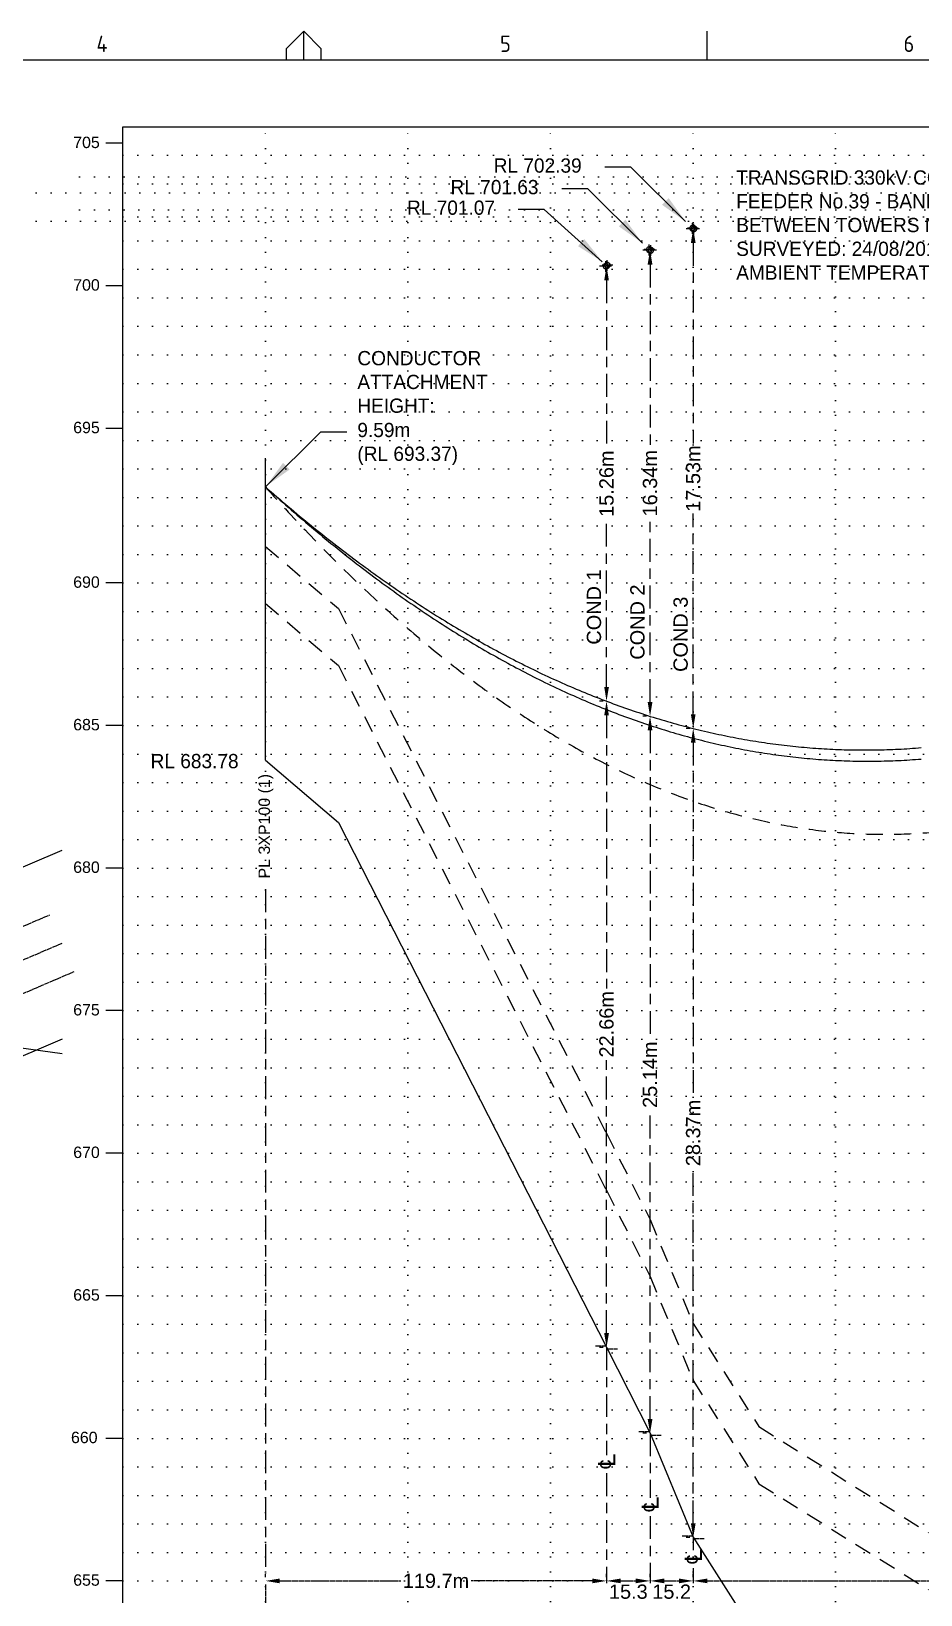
# Paper-space layout 'A2 - Transgrid UnderCrossing' of a CAD drawing. Header units: metres, sheet in millimetres. Extents: x -21 to 565, y 0 to 412.
# Drawn here: x 224.4 to 380.4, y 138.3 to 412.4 of the extents above; entities that cross this region are included whole.
import ezdxf
from ezdxf.enums import TextEntityAlignment as Align

# ---------------------------------------------------------------- set-up
doc = ezdxf.new("R2010")
doc.units = ezdxf.units.M
for name, pattern in [('ACAD_ISO08W100', [36, 24, -3, 6, -3]), ('Cable Exist OH', [1, 1, 0]), ('Cable Exist UG', [8.2, 4, -1.2, 1.8, -1.2]), ('CENTER2', [1.125, 0.75, -0.125, 0.125, -0.125]), ('Dash', [5, 3, -2]), ('DOT', [0.25, 0, -0.25])]:
    doc.linetypes.add(name, pattern=pattern)
doc.layers.get('0').update_dxf_attribs({"color": 6})
doc.layers.add('Notes', color=7, linetype='Continuous')
doc.layers.add('SupportsUG_SP_EXT', color=7, linetype='Continuous')
doc.styles.add('iecARIAL', font='arial.ttf', dxfattribs={"height": 2})
doc.styles.add('iecISOCP', font='isocp.shx')
doc.styles.add('ieISOCP', font='isocp.shx')
doc.styles.get("Standard").update_dxf_attribs({"font": 'arial.ttf'})
doc.dimstyles.new('IEC Standard', dxfattribs={"dimtxt": 2.5, "dimasz": 2.5, "dimexe": 1.25, "dimexo": 0.625, "dimtad": 1, "dimtxsty": 'ieISOCP', "dimcen": 2.5, "dimadec": 0, "dimazin": 0, "dimtfac": 1, "dimtmove": 0, "dimatfit": 3, "dimfxl": 1, "dimarcsym": 0})
doc.dimstyles.new('ISO-25', dxfattribs={"dimtxt": 2.5, "dimasz": 2.5, "dimexe": 1.25, "dimexo": 0.625, "dimtad": 1, "dimtxsty": 'Standard', "dimcen": 2.5, "dimadec": 0, "dimazin": 0, "dimtfac": 1, "dimtmove": 0, "dimatfit": 3, "dimfxl": 1, "dimarcsym": 0})

# ---------------------------------------------------------------- blocks, each defined once
blk = doc.blocks.new('A2_FRAME_TITLE')
at = {"layer": 'Notes', "color": 7}
for p, q in [((290.18, 409.42), (293.18, 412.42)), ((293.18, 412.42), (296.18, 409.42)), ((293.18, 407.42), (293.18, 412.42)), ((363.93, 407.42), (363.93, 412.42)), ((290.18, 407.42), (290.18, 409.42)), ((296.18, 409.42), (296.18, 407.42))]:
    blk.add_line(p, q, dxfattribs=at)
at = {"layer": 'Notes', "color": 3}
blk.add_line((165.29, 407.42), (581.39, 407.42), dxfattribs=at)
blk.add_attdef('DRAFT_NUM', (24.44, 23.49), '', height=2.8, rotation=90)
at = {"layer": 'Notes', "color": 7, "style": 'iecISOCP'}
for s, p in [('4', (257.81, 407.92)), ('5', (328.56, 407.92)), ('6', (399.31, 407.92))]:
    blk.add_text(s, height=2.88, dxfattribs=at).set_placement(p, align=Align.BOTTOM_CENTER)
at = {"layer": 'Notes', "color": 7, "style": 'iecISOCP', "flags": 8}
blk.add_attdef('VERSION_NO', text='', height=2.5, rotation=90, dxfattribs=at).set_placement((154.95, 42.84), align=Align.MIDDLE_CENTER)
at = {"layer": 'Notes', "color": 7, "style": 'iecISOCP'}
for tag, p in [('CAP_NO', (274.43, 43.02)), ('IE_NUM', (274.43, 37.38)), ('GEN_WO', (217.74, 31.2)), ('HV_SWITCH', (274.43, 31.2)), ('OH_WO', (217.74, 25.1)), ('UBD_REF', (274.43, 25.1)), ('UG_WO', (217.74, 19.49)), ('GIS_MAP_No', (274.43, 19.49)), ('SUB_WO', (217.74, 13.64)), ('HV_OP_DIAG', (274.43, 13.64)), ('LGA', (274.43, 7.06))]:
    blk.add_attdef(tag, p, '', height=2.5, dxfattribs=at)
at = {"layer": 'Notes', "color": 2, "style": 'iecISOCP'}
for tag, p in [('T1', (441.71, 33.55)), ('T2', (441.71, 28.43)), ('T3', (441.71, 23.01)), ('T4', (441.4, 17.78)), ('T5', (441.4, 12.35)), ('T6', (441.4, 7.09))]:
    blk.add_attdef(tag, text='', height=3.5, dxfattribs=at).set_placement(p, align=Align.CENTER)
at = {"layer": 'Notes', "color": 7, "style": 'iecISOCP'}
for tag, p in [('scale', (324.78, 31.98)), ('DRAWN', (324.78, 24.31)), ('DATE', (324.78, 16.26)), ('CHD', (324.78, 7.75)), ('DESIGN', (362.64, 8.29))]:
    blk.add_attdef(tag, text='', height=2.5, dxfattribs=at).set_placement(p, align=Align.CENTER)
at = {"layer": 'Notes', "color": 4, "style": 'iecISOCP'}
blk.add_attdef('NUM', text='', height=7, dxfattribs=at).set_placement((549.94, 16.48), align=Align.CENTER)
at = {"layer": 'Notes', "color": 1, "style": 'iecISOCP'}
blk.add_attdef('REV', text='', height=5, dxfattribs=at).set_placement((576.56, 16.48), align=Align.CENTER)
at = {"layer": 'Notes', "color": 7, "style": 'iecISOCP'}
for tag, p in [('NS', (548.07, 7.5)), ('SHTS', (562.68, 7.5))]:
    blk.add_attdef(tag, text='', height=2.5, dxfattribs=at).set_placement(p, align=Align.MIDDLE)
at = {"layer": 'Notes', "style": 'iecISOCP'}
blk.add_attdef('ExportID', (4.99, 1.62), '', height=2.5, dxfattribs=at)
at = {"layer": 'Notes', "style": 'iecISOCP', "flags": 1}
for tag, p in [('ProjectType', (6.3, -8.26)), ('ProjectNumber', (23.01, -7.98)), ('DrawingNumber', (42.02, -7.98)), ('ProjectDescription', (60.75, -8.26)), ('ExportDate', (86.99, -8.34)), ('ExportUserName', (104.82, -7.69)), ('DesignerCompanyName', (128.16, -8.26)), ('GIS_SUCCESS', (157.54, -7.98)), ('CAD_SUCCESS', (175.98, -7.98)), ('Comments', (223.32, -8.34)), ('ExportCategories', (243.1, -8.34)), ('ExportAreaOfInterest', (260.42, -7.82))]:
    blk.add_attdef(tag, p, '', height=1, dxfattribs=at)
at = {"layer": 'Notes', "color": 7, "style": 'iecISOCP', "flags": 1}
blk.add_attdef('DEPOTCODE', (200.33, -8.34), '', height=1, dxfattribs=at)
blk = doc.blocks.new('Pole New (M01)')
blk.add_lwpolyline([(-1, 0, 1), (1, 0, 1)], format="xyb", close=True)
blk = doc.blocks.new('*D45')
at = {"layer": 'Notes', "color": 0, "linetype": 'Cable Exist UG', "lineweight": -2, "transparency": 16777216}
for p, q in [((324.66, 371.23), (324.03, 371.23)), ((325.28, 368.73), (325.28, 339.24)), ((325.28, 297.45), (325.28, 326.94)), ((324.66, 294.95), (324.03, 294.95))]:
    blk.add_line(p, q, dxfattribs=at)
at = {"layer": 'Notes', "color": 0, "linetype": 'Cable Exist UG', "transparency": 16777216}
for points in [[(324.87, 368.73), (325.7, 368.73), (325.28, 371.23)], [(324.87, 297.45), (325.7, 297.45), (325.28, 294.95)]]:
    blk.add_solid(points, dxfattribs=at)
at = {"layer": 'Notes', "color": 0, "linetype": 'Cable Exist UG', "transparency": 16777216, "insert": (325.28, 333.09), "char_height": 2.5, "attachment_point": 5, "rotation": 90}
blk.add_mtext('15.26m', dxfattribs=at)
blk = doc.blocks.new('*D46')
at = {"layer": 'Notes', "color": 0, "linetype": 'Cable Exist UG', "lineweight": -2, "transparency": 16777216}
for p, q in [((324.66, 294.95), (324.03, 294.95)), ((325.28, 292.45), (325.28, 244.58)), ((325.28, 184.13), (325.28, 232)), ((324.66, 181.63), (324.03, 181.63))]:
    blk.add_line(p, q, dxfattribs=at)
at = {"layer": 'Notes', "color": 0, "linetype": 'Cable Exist UG', "transparency": 16777216}
for points in [[(324.87, 292.45), (325.7, 292.45), (325.28, 294.95)], [(324.87, 184.13), (325.7, 184.13), (325.28, 181.63)]]:
    blk.add_solid(points, dxfattribs=at)
at = {"layer": 'Notes', "color": 0, "linetype": 'Cable Exist UG', "transparency": 16777216, "insert": (325.28, 238.29), "char_height": 2.5, "attachment_point": 5, "rotation": 90}
blk.add_mtext('22.66m', dxfattribs=at)
blk = doc.blocks.new('*D47')
at = {"layer": 'Notes', "color": 0, "linetype": 'Cable Exist UG', "lineweight": -2, "transparency": 16777216}
for p, q in [((332.28, 374.02), (331.66, 374.02)), ((332.91, 371.52), (332.91, 339.31)), ((332.91, 294.81), (332.91, 327.02)), ((332.28, 292.31), (331.66, 292.31))]:
    blk.add_line(p, q, dxfattribs=at)
at = {"layer": 'Notes', "color": 0, "linetype": 'Cable Exist UG', "transparency": 16777216}
for points in [[(332.49, 371.52), (333.33, 371.52), (332.91, 374.02)], [(332.49, 294.81), (333.33, 294.81), (332.91, 292.31)]]:
    blk.add_solid(points, dxfattribs=at)
at = {"layer": 'Notes', "color": 0, "linetype": 'Cable Exist UG', "transparency": 16777216, "insert": (332.91, 333.16), "char_height": 2.5, "attachment_point": 5, "rotation": 90}
blk.add_mtext('16.34m', dxfattribs=at)
blk = doc.blocks.new('*D48')
at = {"layer": 'Notes', "color": 0, "linetype": 'Cable Exist UG', "lineweight": -2, "transparency": 16777216}
for p, q in [((339.86, 377.8), (339.23, 377.8)), ((340.48, 375.3), (340.48, 340.13)), ((340.48, 292.67), (340.48, 327.84)), ((339.86, 290.17), (339.23, 290.17))]:
    blk.add_line(p, q, dxfattribs=at)
at = {"layer": 'Notes', "color": 0, "linetype": 'Cable Exist UG', "transparency": 16777216}
for points in [[(340.07, 375.3), (340.9, 375.3), (340.48, 377.8)], [(340.07, 292.67), (340.9, 292.67), (340.48, 290.17)]]:
    blk.add_solid(points, dxfattribs=at)
at = {"layer": 'Notes', "color": 0, "linetype": 'Cable Exist UG', "transparency": 16777216, "insert": (340.48, 333.98), "char_height": 2.5, "attachment_point": 5, "rotation": 90}
blk.add_mtext('17.53m', dxfattribs=at)
blk = doc.blocks.new('*D49')
at = {"layer": 'Notes', "color": 0, "linetype": 'Cable Exist UG', "lineweight": -2, "transparency": 16777216}
for p, q in [((332.28, 292.31), (331.66, 292.31)), ((332.91, 289.81), (332.91, 235.73)), ((332.91, 169.08), (332.91, 223.16)), ((332.28, 166.58), (331.66, 166.58))]:
    blk.add_line(p, q, dxfattribs=at)
at = {"layer": 'Notes', "color": 0, "linetype": 'Cable Exist UG', "transparency": 16777216}
for points in [[(332.49, 289.81), (333.33, 289.81), (332.91, 292.31)], [(332.49, 169.08), (333.33, 169.08), (332.91, 166.58)]]:
    blk.add_solid(points, dxfattribs=at)
at = {"layer": 'Notes', "color": 0, "linetype": 'Cable Exist UG', "transparency": 16777216, "insert": (332.91, 229.45), "char_height": 2.5, "attachment_point": 5, "rotation": 90}
blk.add_mtext('25.14m', dxfattribs=at)
blk = doc.blocks.new('*D50')
at = {"layer": 'Notes', "color": 0, "linetype": 'Cable Exist UG', "lineweight": -2, "transparency": 16777216}
for p, q in [((339.86, 290.17), (339.23, 290.17)), ((340.48, 287.67), (340.48, 225.52)), ((340.48, 150.79), (340.48, 212.94)), ((339.86, 148.29), (339.23, 148.29))]:
    blk.add_line(p, q, dxfattribs=at)
at = {"layer": 'Notes', "color": 0, "linetype": 'Cable Exist UG', "transparency": 16777216}
for points in [[(340.07, 287.67), (340.9, 287.67), (340.48, 290.17)], [(340.07, 150.79), (340.9, 150.79), (340.48, 148.29)]]:
    blk.add_solid(points, dxfattribs=at)
at = {"layer": 'Notes', "color": 0, "linetype": 'Cable Exist UG', "transparency": 16777216, "insert": (340.48, 219.23), "char_height": 2.5, "attachment_point": 5, "rotation": 90}
blk.add_mtext('28.37m', dxfattribs=at)
blk = doc.blocks.new('*D51')
at = {"layer": 'Notes', "color": 0, "linetype": 'Cable Exist OH', "lineweight": -2, "transparency": 16777216}
for p, q in [((265.46, 140.06), (265.46, 134.43)), ((511.81, 140.06), (511.81, 134.43)), ((267.96, 135.68), (382.32, 135.68)), ((509.31, 135.68), (394.95, 135.68))]:
    blk.add_line(p, q, dxfattribs=at)
at = {"layer": 'Notes', "color": 0, "linetype": 'Cable Exist OH', "transparency": 16777216}
for points in [[(267.96, 136.1), (267.96, 135.27), (265.46, 135.68)], [(509.31, 136.1), (509.31, 135.27), (511.81, 135.68)]]:
    blk.add_solid(points, dxfattribs=at)
at = {"layer": 'Notes', "color": 0, "linetype": 'Cable Exist OH', "transparency": 16777216, "insert": (388.63, 135.68), "char_height": 2.5, "attachment_point": 5}
blk.add_mtext('492.7m', dxfattribs=at)
blk = doc.blocks.new('*D52')
at = {"layer": 'Notes', "color": 0, "linetype": 'Cable Exist OH', "lineweight": -2, "transparency": 16777216}
for p, q in [((265.46, 141.31), (265.46, 141.93)), ((267.96, 140.68), (289.22, 140.68)), ((322.78, 140.68), (301.52, 140.68)), ((325.28, 141.31), (325.28, 141.93))]:
    blk.add_line(p, q, dxfattribs=at)
at = {"layer": 'Notes', "color": 0, "linetype": 'Cable Exist OH', "transparency": 16777216}
for points in [[(267.96, 141.1), (267.96, 140.27), (265.46, 140.68)], [(322.78, 141.1), (322.78, 140.27), (325.28, 140.68)]]:
    blk.add_solid(points, dxfattribs=at)
at = {"layer": 'Notes', "color": 0, "linetype": 'Cable Exist OH', "transparency": 16777216, "insert": (295.37, 140.68), "char_height": 2.5, "attachment_point": 5}
blk.add_mtext('119.7m', dxfattribs=at)
blk = doc.blocks.new('*D53')
at = {"layer": 'Notes', "color": 0, "linetype": 'Cable Exist OH', "lineweight": -2, "transparency": 16777216}
for p, q in [((325.28, 141.31), (325.28, 141.93)), ((327.78, 140.68), (330.41, 140.68)), ((332.91, 141.31), (332.91, 141.93))]:
    blk.add_line(p, q, dxfattribs=at)
at = {"layer": 'Notes', "color": 0, "linetype": 'Cable Exist OH', "transparency": 16777216}
for points in [[(327.78, 141.1), (327.78, 140.27), (325.28, 140.68)], [(330.41, 141.1), (330.41, 140.27), (332.91, 140.68)]]:
    blk.add_solid(points, dxfattribs=at)
at = {"layer": 'Notes', "color": 0, "linetype": 'Cable Exist OH', "transparency": 16777216, "insert": (329.1, 138.78), "char_height": 2.5, "attachment_point": 5}
blk.add_mtext('15.3', dxfattribs=at)
blk = doc.blocks.new('*D54')
at = {"layer": 'Notes', "color": 0, "linetype": 'Cable Exist OH', "lineweight": -2, "transparency": 16777216}
for p, q in [((332.91, 141.31), (332.91, 141.93)), ((335.41, 140.68), (337.98, 140.68)), ((340.48, 141.31), (340.48, 141.93))]:
    blk.add_line(p, q, dxfattribs=at)
at = {"layer": 'Notes', "color": 0, "linetype": 'Cable Exist OH', "transparency": 16777216}
for points in [[(335.41, 141.1), (335.41, 140.27), (332.91, 140.68)], [(337.98, 141.1), (337.98, 140.27), (340.48, 140.68)]]:
    blk.add_solid(points, dxfattribs=at)
at = {"layer": 'Notes', "color": 0, "linetype": 'Cable Exist OH', "transparency": 16777216, "insert": (336.7, 138.78), "char_height": 2.5, "attachment_point": 5}
blk.add_mtext('15.2', dxfattribs=at)
blk = doc.blocks.new('*D55')
at = {"layer": 'Notes', "color": 0, "linetype": 'Cable Exist OH', "lineweight": -2, "transparency": 16777216}
for p, q in [((340.48, 141.31), (340.48, 141.93)), ((342.98, 140.68), (419.88, 140.68)), ((509.31, 140.68), (432.41, 140.68)), ((511.81, 141.31), (511.81, 141.93))]:
    blk.add_line(p, q, dxfattribs=at)
at = {"layer": 'Notes', "color": 0, "linetype": 'Cable Exist OH', "transparency": 16777216}
for points in [[(342.98, 141.1), (342.98, 140.27), (340.48, 140.68)], [(509.31, 141.1), (509.31, 140.27), (511.81, 140.68)]]:
    blk.add_solid(points, dxfattribs=at)
at = {"layer": 'Notes', "color": 0, "linetype": 'Cable Exist OH', "transparency": 16777216, "insert": (426.15, 140.68), "char_height": 2.5, "attachment_point": 5}
blk.add_mtext('342.7m', dxfattribs=at)

psp = doc.layouts.new('A2 - Transgrid UnderCrossing')

# ---------------------------------------------------------------- linework, layer by layer
at = {"layer": 'Notes', "color": 8, "ltscale": 10}
for p, q in [((240.459, 395.683), (549.959, 395.683)), ((240.459, 100.683), (240.459, 395.683))]:
    psp.add_line(p, q, dxfattribs=at)
at = {"layer": 'Notes', "color": 8, "linetype": 'DOT', "ltscale": 10}
for p, q in [((265.459, 100.683), (265.459, 395.683)), ((290.459, 100.683), (290.459, 395.683)), ((315.459, 100.683), (315.459, 395.683)), ((340.459, 100.683), (340.459, 395.683)), ((365.459, 100.683), (365.459, 395.683)), ((240.459, 390.683), (549.959, 390.683)), ((232.884, 386.905), (542.384, 386.905)), ((225.259, 384.114), (534.759, 384.114)), ((240.459, 385.683), (549.959, 385.683)), ((225.259, 379.114), (534.759, 379.114)), ((232.884, 381.087), (542.384, 381.087)), ((240.459, 379.865), (549.959, 379.865)), ((240.459, 375.683), (549.959, 375.683)), ((240.459, 370.683), (549.959, 370.683)), ((240.459, 365.683), (549.959, 365.683)), ((240.459, 360.683), (549.959, 360.683)), ((240.459, 355.683), (549.959, 355.683)), ((240.459, 350.683), (549.959, 350.683)), ((240.459, 345.683), (549.959, 345.683)), ((240.459, 340.683), (549.959, 340.683)), ((240.459, 335.683), (549.959, 335.683)), ((240.459, 330.683), (549.959, 330.683)), ((240.459, 325.683), (549.959, 325.683)), ((240.459, 320.683), (549.959, 320.683)), ((240.459, 315.683), (549.959, 315.683)), ((240.459, 310.683), (549.959, 310.683)), ((240.459, 305.683), (549.959, 305.683)), ((240.459, 300.683), (549.959, 300.683)), ((240.459, 295.683), (549.959, 295.683)), ((240.459, 290.683), (549.959, 290.683)), ((240.459, 285.683), (549.959, 285.683)), ((240.459, 280.683), (549.959, 280.683)), ((240.459, 275.683), (549.959, 275.683)), ((240.459, 270.683), (549.959, 270.683)), ((240.459, 265.683), (549.959, 265.683)), ((240.459, 260.683), (549.959, 260.683)), ((240.459, 255.683), (549.959, 255.683)), ((240.459, 250.683), (549.959, 250.683)), ((240.459, 245.683), (549.959, 245.683)), ((240.459, 240.683), (549.959, 240.683)), ((240.459, 235.683), (549.959, 235.683)), ((240.459, 230.683), (549.959, 230.683)), ((240.459, 225.683), (549.959, 225.683)), ((240.459, 220.683), (549.959, 220.683)), ((240.459, 215.683), (549.959, 215.683)), ((240.459, 210.683), (549.959, 210.683)), ((240.459, 205.683), (549.959, 205.683)), ((240.459, 200.683), (549.959, 200.683)), ((240.459, 195.683), (549.959, 195.683)), ((240.459, 190.683), (549.959, 190.683)), ((240.459, 185.683), (549.959, 185.683)), ((240.459, 180.683), (549.959, 180.683)), ((240.459, 175.683), (549.959, 175.683)), ((240.459, 170.683), (549.959, 170.683)), ((240.459, 165.683), (549.959, 165.683)), ((240.459, 160.683), (549.959, 160.683)), ((240.459, 155.683), (549.959, 155.683)), ((240.459, 150.683), (549.959, 150.683)), ((240.459, 145.683), (549.959, 145.683)), ((240.459, 140.683), (549.959, 140.683))]:
    psp.add_line(p, q, dxfattribs=at)
at = {"layer": 'Notes', "color": 3}
for p, q in [((240.459, 392.785), (237.459, 392.785)), ((240.459, 367.785), (237.459, 367.785)), ((240.459, 342.785), (237.459, 342.785)), ((240.459, 315.683), (237.459, 315.683)), ((240.459, 290.683), (237.459, 290.683)), ((240.459, 265.683), (237.459, 265.683)), ((240.459, 240.683), (237.459, 240.683)), ((240.459, 215.683), (237.459, 215.683)), ((240.459, 190.683), (237.459, 190.683)), ((240.459, 165.683), (237.459, 165.683)), ((240.459, 140.683), (237.459, 140.683))]:
    psp.add_line(p, q, dxfattribs=at)
at = {"layer": 'Notes', "color": 2}
for p, q in [((265.459, 284.583), (265.459, 337.583)), ((265.459, 284.583), (278.259, 273.683)), ((278.259, 273.683), (325.259, 181.683)), ((325.259, 181.683), (332.909, 166.583)), ((332.909, 166.583), (340.459, 148.333)), ((340.459, 148.333), (352.009, 130.233))]:
    psp.add_line(p, q, dxfattribs=at)
at = {"layer": 'Notes', "color": 7, "linetype": 'Dash'}
for p, q in [((265.459, 322.083), (278.259, 311.183)), ((265.459, 312.083), (278.259, 301.183)), ((278.259, 311.183), (325.259, 219.183)), ((278.259, 301.183), (325.259, 209.183)), ((325.259, 219.183), (332.909, 204.083)), ((325.259, 209.183), (332.909, 194.083)), ((332.909, 204.083), (340.459, 185.833)), ((332.909, 194.083), (340.459, 175.833)), ((340.459, 185.833), (352.009, 167.733)), ((340.459, 175.833), (352.009, 157.733)), ((352.009, 167.733), (381.759, 149.133)), ((352.009, 157.733), (381.759, 139.133))]:
    psp.add_line(p, q, dxfattribs=at)
at = {"layer": 'Notes', "linetype": 'Cable Exist UG'}
for p, q in [((265.459, 261.973), (265.459, 141.933)), ((325.284, 181.634), (325.284, 162.756)), ((332.909, 166.583), (332.909, 155.23)), ((325.284, 159.561), (325.284, 140.266)), ((332.909, 152.036), (332.909, 140.266)), ((340.484, 148.294), (340.484, 146.086)), ((340.484, 142.891), (340.484, 140.266))]:
    psp.add_line(p, q, dxfattribs=at)
at = {"layer": 'Notes', "color": 7, "linetype": 'CENTER2', "flags": 128}
for points in [[(340.359, 376.875), (340.359, 378.875)], [(340.609, 376.798), (340.609, 378.798)], [(341.359, 377.875), (339.359, 377.875)], [(341.609, 377.798), (339.609, 377.798)], [(333.759, 374.129), (331.759, 374.129)], [(334.059, 374.02), (332.059, 374.02)], [(332.759, 373.129), (332.759, 375.129)], [(333.059, 373.02), (333.059, 375.02)], [(326.159, 371.229), (324.159, 371.229)], [(326.409, 371.387), (324.409, 371.387)], [(325.159, 370.229), (325.159, 372.229)], [(325.409, 370.387), (325.409, 372.387)]]:
    psp.add_lwpolyline(points, dxfattribs=at)
at = {"layer": 'Notes', "color": 2, "linetype": 'Dash', "flags": 128}
psp.add_lwpolyline([(265.459, 332.533), (265.959, 331.973), (266.459, 331.415), (266.959, 330.859), (267.459, 330.307), (267.959, 329.757), (268.459, 329.209), (268.959, 328.664), (269.459, 328.122), (269.959, 327.582), (270.459, 327.045), (270.959, 326.51), (271.459, 325.978), (271.959, 325.449), (272.459, 324.922), (272.959, 324.398), (273.459, 323.877), (273.959, 323.358), (274.459, 322.841), (274.959, 322.328), (275.459, 321.816), (275.959, 321.308), (276.459, 320.802), (276.959, 320.298), (277.459, 319.798), (277.959, 319.299), (278.459, 318.804), (278.959, 318.311), (279.459, 317.82), (279.959, 317.333), (280.459, 316.847), (280.959, 316.365), (281.459, 315.885), (281.959, 315.407), (282.459, 314.932), (282.959, 314.46), (283.459, 313.99), (283.959, 313.523), (284.459, 313.059), (284.959, 312.597), (285.459, 312.138), (285.959, 311.681), (286.459, 311.227), (286.959, 310.775), (287.459, 310.326), (287.959, 309.88), (288.459, 309.436), (288.959, 308.995), (289.459, 308.557), (289.959, 308.121), (290.459, 307.687), (290.959, 307.257), (291.459, 306.828), (291.959, 306.403), (292.459, 305.98), (292.959, 305.559), (293.459, 305.142), (293.959, 304.726), (294.459, 304.314), (294.959, 303.904), (295.459, 303.496), (295.959, 303.091), (296.459, 302.689), (296.959, 302.289), (297.459, 301.892), (297.959, 301.498), (298.459, 301.106), (298.959, 300.717), (299.459, 300.33), (299.959, 299.946), (300.459, 299.564), (300.959, 299.185), (301.459, 298.809), (301.959, 298.435), (302.459, 298.064), (302.959, 297.695), (303.459, 297.329), (303.959, 296.966), (304.459, 296.605), (304.959, 296.247), (305.459, 295.891), (305.959, 295.538), (306.459, 295.187), (306.959, 294.84), (307.459, 294.494), (307.959, 294.151), (308.459, 293.811), (308.959, 293.474), (309.459, 293.139), (309.959, 292.806), (310.459, 292.477), (310.959, 292.149), (311.459, 291.825), (311.959, 291.503), (312.459, 291.183), (312.959, 290.867), (313.459, 290.552), (313.959, 290.241), (314.459, 289.932), (314.959, 289.625), (315.459, 289.321), (315.959, 289.02), (316.459, 288.721), (316.959, 288.425), (317.459, 288.131), (317.959, 287.84), (318.459, 287.552), (318.959, 287.266), (319.459, 286.983), (319.959, 286.702), (320.459, 286.424), (320.959, 286.149), (321.459, 285.876), (321.959, 285.606), (322.459, 285.338), (322.959, 285.073), (323.459, 284.81), (323.959, 284.55), (324.459, 284.293), (324.959, 284.038), (325.459, 283.786), (325.959, 283.536), (326.459, 283.289), (326.959, 283.045), (327.459, 282.803), (327.959, 282.564), (328.459, 282.327), (328.959, 282.093), (329.459, 281.862), (329.959, 281.633), (330.459, 281.406), (330.959, 281.183), (331.459, 280.961), (331.959, 280.743), (332.459, 280.527), (332.959, 280.313), (333.459, 280.103), (333.959, 279.894), (334.459, 279.689), (334.959, 279.486), (335.459, 279.285), (335.959, 279.087), (336.459, 278.892), (336.959, 278.699), (337.459, 278.509), (337.959, 278.321), (338.459, 278.136), (338.959, 277.954), (339.459, 277.774), (339.959, 277.597), (340.459, 277.422), (340.959, 277.25), (341.459, 277.081), (341.959, 276.914), (342.459, 276.749), (342.959, 276.588), (343.459, 276.428), (343.959, 276.272), (344.459, 276.118), (344.959, 275.966), (345.459, 275.818), (345.959, 275.671), (346.459, 275.528), (346.959, 275.387), (347.459, 275.248), (347.959, 275.112), (348.459, 274.979), (348.959, 274.848), (349.459, 274.72), (349.959, 274.594), (350.459, 274.471), (350.959, 274.351), (351.459, 274.233), (351.959, 274.118), (352.459, 274.005), (352.959, 273.895), (353.459, 273.788), (353.959, 273.683), (354.459, 273.581), (354.959, 273.481), (355.459, 273.384), (355.959, 273.289), (356.459, 273.197), (356.959, 273.108), (357.459, 273.021), (357.959, 272.936), (358.459, 272.855), (358.959, 272.776), (359.459, 272.699), (359.959, 272.625), (360.459, 272.554), (360.959, 272.485), (361.459, 272.419), (361.959, 272.355), (362.459, 272.294), (362.959, 272.236), (363.459, 272.18), (363.959, 272.127), (364.459, 272.076), (364.959, 272.028), (365.459, 271.983), (365.959, 271.94), (366.459, 271.899), (366.959, 271.861), (367.459, 271.826), (367.959, 271.794), (368.459, 271.764), (368.959, 271.736), (369.459, 271.711), (369.959, 271.689), (370.459, 271.669), (370.959, 271.652), (371.459, 271.638), (371.959, 271.626), (372.459, 271.616), (372.959, 271.61), (373.459, 271.605), (373.959, 271.604), (374.459, 271.605), (374.959, 271.608), (375.459, 271.614), (375.959, 271.623), (376.459, 271.634), (376.959, 271.648), (377.459, 271.665), (377.959, 271.684), (378.459, 271.705), (378.959, 271.729), (379.459, 271.756), (379.959, 271.786), (380.459, 271.818), (380.959, 271.852), (381.459, 271.889), (381.959, 271.929), (382.459, 271.971), (382.959, 272.016), (383.459, 272.063), (383.959, 272.113), (384.459, 272.166), (384.959, 272.221), (385.459, 272.279), (385.959, 272.339), (386.459, 272.402), (386.959, 272.468), (387.459, 272.536), (387.959, 272.607), (388.459, 272.68), (388.959, 272.756), (389.459, 272.834), (389.959, 272.915), (390.459, 272.999), (390.959, 273.085), (391.459, 273.174), (391.959, 273.265), (392.459, 273.359), (392.959, 273.455), (393.459, 273.554), (393.959, 273.656), (394.459, 273.76), (394.959, 273.867), (395.459, 273.977), (395.959, 274.089), (396.459, 274.203), (396.959, 274.32), (397.459, 274.44), (397.959, 274.562), (398.459, 274.687), (398.959, 274.815), (399.459, 274.945), (399.959, 275.077), (400.459, 275.213), (400.959, 275.35), (401.459, 275.491), (401.959, 275.634), (402.459, 275.779), (402.959, 275.928), (403.459, 276.078), (403.959, 276.232), (404.459, 276.388), (404.959, 276.546), (405.459, 276.707), (405.959, 276.871), (406.459, 277.037), (406.959, 277.206), (407.459, 277.377), (407.959, 277.551), (408.459, 277.728), (408.959, 277.907), (409.459, 278.089), (409.959, 278.273), (410.459, 278.46), (410.959, 278.649), (411.459, 278.841), (411.959, 279.036), (412.459, 279.233), (412.959, 279.433), (413.459, 279.636), (413.959, 279.841), (414.459, 280.048), (414.959, 280.258), (415.459, 280.471), (415.959, 280.686), (416.459, 280.904), (416.959, 281.125), (417.459, 281.348), (417.959, 281.574), (418.459, 281.802), (418.959, 282.033), (419.459, 282.266), (419.959, 282.502), (420.459, 282.741), (420.959, 282.982), (421.459, 283.226), (421.959, 283.472), (422.459, 283.721), (422.959, 283.973), (423.459, 284.227), (423.959, 284.483), (424.459, 284.743), (424.959, 285.004), (425.459, 285.269), (425.959, 285.536), (426.459, 285.806), (426.959, 286.078), (427.459, 286.353), (427.959, 286.63), (428.459, 286.91), (428.959, 287.192), (429.459, 287.478), (429.959, 287.765), (430.459, 288.056), (430.959, 288.348), (431.459, 288.644), (431.959, 288.942), (432.459, 289.243), (432.959, 289.546), (433.459, 289.852), (433.959, 290.16), (434.459, 290.471), (434.959, 290.785), (435.459, 291.101), (435.959, 291.42), (436.459, 291.741), (436.959, 292.065), (437.459, 292.392), (437.959, 292.721), (438.459, 293.052), (438.959, 293.387), (439.459, 293.723), (439.959, 294.063), (440.459, 294.405), (440.959, 294.75), (441.459, 295.097), (441.959, 295.447), (442.459, 295.799), (442.959, 296.154), (443.459, 296.512), (443.959, 296.872), (444.459, 297.235), (444.959, 297.6), (445.459, 297.968), (445.959, 298.338), (446.459, 298.712), (446.959, 299.087), (447.459, 299.466), (447.959, 299.846), (448.459, 300.23), (448.959, 300.616), (449.459, 301.005), (449.959, 301.396), (450.459, 301.79), (450.959, 302.186), (451.459, 302.585), (451.959, 302.987), (452.459, 303.391), (452.959, 303.798), (453.459, 304.207), (453.959, 304.619), (454.459, 305.034), (454.959, 305.451), (455.459, 305.87), (455.959, 306.293), (456.459, 306.718), (456.959, 307.145), (457.459, 307.575), (457.959, 308.008), (458.459, 308.443), (458.959, 308.881), (459.459, 309.322), (459.959, 309.765), (460.459, 310.21), (460.959, 310.659), (461.459, 311.109), (461.959, 311.563), (462.459, 312.019), (462.959, 312.478), (463.459, 312.939), (463.959, 313.403), (464.459, 313.869), (464.959, 314.338), (465.459, 314.81), (465.959, 315.284), (466.459, 315.761), (466.959, 316.24), (467.459, 316.722), (467.959, 317.206), (468.459, 317.694), (468.959, 318.183), (469.459, 318.676), (469.959, 319.171), (470.459, 319.668), (470.959, 320.168), (471.459, 320.671), (471.959, 321.176), (472.459, 321.684), (472.959, 322.195), (473.459, 322.708), (473.959, 323.223), (474.459, 323.742), (474.959, 324.263), (475.459, 324.786), (475.959, 325.312), (476.459, 325.841), (476.959, 326.372), (477.459, 326.906), (477.959, 327.442), (478.459, 327.981), (478.959, 328.523), (479.459, 329.067), (479.959, 329.614), (480.459, 330.164), (480.959, 330.716), (481.459, 331.27), (481.959, 331.828), (482.459, 332.387), (482.959, 332.95), (483.459, 333.515), (483.959, 334.083), (484.459, 334.653), (484.959, 335.226), (485.459, 335.801), (485.959, 336.379), (486.459, 336.96), (486.959, 337.543), (487.459, 338.129), (487.959, 338.717), (488.459, 339.308), (488.959, 339.902), (489.459, 340.498), (489.959, 341.097), (490.459, 341.698), (490.959, 342.302), (491.459, 342.909), (491.959, 343.518), (492.459, 344.13), (492.959, 344.745), (493.459, 345.362), (493.959, 345.981), (494.459, 346.603), (494.959, 347.228), (495.459, 347.856), (495.959, 348.486), (496.459, 349.118), (496.959, 349.754), (497.459, 350.392), (497.959, 351.032), (498.459, 351.675), (498.959, 352.321), (499.459, 352.969), (499.959, 353.62), (500.459, 354.273), (500.959, 354.929), (501.459, 355.588), (501.959, 356.249), (502.459, 356.913), (502.959, 357.58), (503.459, 358.249), (503.959, 358.921), (504.459, 359.595), (504.959, 360.272), (505.459, 360.951), (505.959, 361.634), (506.459, 362.318), (506.959, 363.006), (507.459, 363.696), (507.959, 364.388), (508.459, 365.083), (508.959, 365.781), (509.459, 366.481), (509.959, 367.184), (510.459, 367.89), (510.959, 368.598), (511.459, 369.309), (511.809, 369.808)], dxfattribs=at)
at = {"layer": 'Notes', "color": 2}
psp.add_lwpolyline([(265.459, 332.533), (265.959, 332.095), (266.459, 331.659), (266.959, 331.225), (267.459, 330.793), (267.959, 330.363), (268.459, 329.935), (268.959, 329.509), (269.459, 329.085), (269.959, 328.664), (270.459, 328.244), (270.959, 327.827), (271.459, 327.412), (271.959, 326.999), (272.459, 326.588), (272.959, 326.179), (273.459, 325.772), (273.959, 325.367), (274.459, 324.964), (274.959, 324.564), (275.459, 324.165), (275.959, 323.769), (276.459, 323.374), (276.959, 322.982), (277.459, 322.592), (277.959, 322.204), (278.459, 321.818), (278.959, 321.434), (279.459, 321.053), (279.959, 320.673), (280.459, 320.295), (280.959, 319.92), (281.459, 319.546), (281.959, 319.175), (282.459, 318.806), (282.959, 318.439), (283.459, 318.074), (283.959, 317.711), (284.459, 317.35), (284.959, 316.991), (285.459, 316.635), (285.959, 316.28), (286.459, 315.928), (286.959, 315.578), (287.459, 315.229), (287.959, 314.883), (288.459, 314.539), (288.959, 314.197), (289.459, 313.857), (289.959, 313.519), (290.459, 313.184), (290.959, 312.85), (291.459, 312.519), (291.959, 312.189), (292.459, 311.862), (292.959, 311.537), (293.459, 311.213), (293.959, 310.892), (294.459, 310.573), (294.959, 310.257), (295.459, 309.942), (295.959, 309.629), (296.459, 309.318), (296.959, 309.01), (297.459, 308.704), (297.959, 308.399), (298.459, 308.097), (298.959, 307.797), (299.459, 307.499), (299.959, 307.203), (300.459, 306.909), (300.959, 306.617), (301.459, 306.328), (301.959, 306.04), (302.459, 305.754), (302.959, 305.471), (303.459, 305.19), (303.959, 304.911), (304.459, 304.633), (304.959, 304.358), (305.459, 304.085), (305.959, 303.815), (306.459, 303.546), (306.959, 303.279), (307.459, 303.014), (307.959, 302.752), (308.459, 302.492), (308.959, 302.233), (309.459, 301.977), (309.959, 301.723), (310.459, 301.471), (310.959, 301.221), (311.459, 300.973), (311.959, 300.727), (312.459, 300.484), (312.959, 300.242), (313.459, 300.002), (313.959, 299.765), (314.459, 299.53), (314.959, 299.296), (315.459, 299.065), (315.959, 298.836), (316.459, 298.609), (316.959, 298.384), (317.459, 298.162), (317.959, 297.941), (318.459, 297.722), (318.959, 297.506), (319.459, 297.291), (319.959, 297.079), (320.459, 296.869), (320.959, 296.661), (321.459, 296.455), (321.959, 296.251), (322.459, 296.049), (322.959, 295.849), (323.459, 295.651), (323.959, 295.456), (324.459, 295.262), (324.959, 295.071), (325.459, 294.881), (325.959, 294.694), (326.459, 294.509), (326.959, 294.326), (327.459, 294.145), (327.959, 293.966), (328.459, 293.789), (328.959, 293.614), (329.459, 293.442), (329.959, 293.271), (330.459, 293.103), (330.959, 292.936), (331.459, 292.772), (331.959, 292.61), (332.459, 292.45), (332.959, 292.292), (333.459, 292.136), (333.959, 291.982), (334.459, 291.83), (334.959, 291.68), (335.459, 291.533), (335.959, 291.387), (336.459, 291.244), (336.959, 291.103), (337.459, 290.963), (337.959, 290.826), (338.459, 290.691), (338.959, 290.558), (339.459, 290.427), (339.959, 290.299), (340.459, 290.172), (340.959, 290.047), (341.459, 289.925), (341.959, 289.804), (342.459, 289.686), (342.959, 289.57), (343.459, 289.456), (343.959, 289.344), (344.459, 289.234), (344.959, 289.126), (345.459, 289.02), (345.959, 288.916), (346.459, 288.815), (346.959, 288.715), (347.459, 288.618), (347.959, 288.522), (348.459, 288.429), (348.959, 288.338), (349.459, 288.249), (349.959, 288.162), (350.459, 288.077), (350.959, 287.994), (351.459, 287.913), (351.959, 287.834), (352.459, 287.758), (352.959, 287.683), (353.459, 287.611), (353.959, 287.541), (354.459, 287.472), (354.959, 287.406), (355.459, 287.342), (355.959, 287.28), (356.459, 287.22), (356.959, 287.163), (357.459, 287.107), (357.959, 287.053), (358.459, 287.002), (358.959, 286.952), (359.459, 286.905), (359.959, 286.86), (360.459, 286.817), (360.959, 286.776), (361.459, 286.737), (361.959, 286.7), (362.459, 286.665), (362.959, 286.632), (363.459, 286.602), (363.959, 286.573), (364.459, 286.546), (364.959, 286.522), (365.459, 286.5), (365.959, 286.48), (366.459, 286.461), (366.959, 286.445), (367.459, 286.432), (367.959, 286.42), (368.459, 286.41), (368.959, 286.402), (369.459, 286.397), (369.959, 286.393), (370.459, 286.392), (370.959, 286.392), (371.459, 286.395), (371.959, 286.4), (372.459, 286.407), (372.959, 286.416), (373.459, 286.427), (373.959, 286.44), (374.459, 286.456), (374.959, 286.473), (375.459, 286.492), (375.959, 286.514), (376.459, 286.538), (376.959, 286.563), (377.459, 286.591), (377.959, 286.621), (378.459, 286.653), (378.959, 286.687), (379.459, 286.723), (379.959, 286.762), (380.459, 286.802)], dxfattribs=at)
at = {"layer": 'Notes', "color": 8}
psp.add_lwpolyline([(265.459, 332.533), (265.959, 332.079), (266.459, 331.626), (266.959, 331.176), (267.459, 330.728), (267.959, 330.282), (268.459, 329.838), (268.959, 329.397), (269.459, 328.957), (269.959, 328.52), (270.459, 328.085), (270.959, 327.652), (271.459, 327.221), (271.959, 326.792), (272.459, 326.366), (272.959, 325.941), (273.459, 325.519), (273.959, 325.099), (274.459, 324.681), (274.959, 324.266), (275.459, 323.852), (275.959, 323.441), (276.459, 323.032), (276.959, 322.625), (277.459, 322.22), (277.959, 321.817), (278.459, 321.417), (278.959, 321.018), (279.459, 320.622), (279.959, 320.228), (280.459, 319.836), (280.959, 319.446), (281.459, 319.059), (281.959, 318.673), (282.459, 318.29), (282.959, 317.909), (283.459, 317.53), (283.959, 317.153), (284.459, 316.779), (284.959, 316.406), (285.459, 316.036), (285.959, 315.668), (286.459, 315.302), (286.959, 314.938), (287.459, 314.576), (287.959, 314.217), (288.459, 313.859), (288.959, 313.504), (289.459, 313.151), (289.959, 312.8), (290.459, 312.451), (290.959, 312.105), (291.459, 311.761), (291.959, 311.418), (292.459, 311.078), (292.959, 310.74), (293.459, 310.405), (293.959, 310.071), (294.459, 309.74), (294.959, 309.41), (295.459, 309.083), (295.959, 308.758), (296.459, 308.435), (296.959, 308.115), (297.459, 307.796), (297.959, 307.48), (298.459, 307.166), (298.959, 306.854), (299.459, 306.544), (299.959, 306.236), (300.459, 305.93), (300.959, 305.627), (301.459, 305.326), (301.959, 305.027), (302.459, 304.73), (302.959, 304.435), (303.459, 304.143), (303.959, 303.852), (304.459, 303.564), (304.959, 303.278), (305.459, 302.994), (305.959, 302.712), (306.459, 302.432), (306.959, 302.155), (307.459, 301.879), (307.959, 301.606), (308.459, 301.335), (308.959, 301.066), (309.459, 300.8), (309.959, 300.535), (310.459, 300.273), (310.959, 300.012), (311.459, 299.754), (311.959, 299.498), (312.459, 299.244), (312.959, 298.993), (313.459, 298.743), (313.959, 298.496), (314.459, 298.251), (314.959, 298.008), (315.459, 297.767), (315.959, 297.528), (316.459, 297.292), (316.959, 297.057), (317.459, 296.825), (317.959, 296.595), (318.459, 296.367), (318.959, 296.142), (319.459, 295.918), (319.959, 295.697), (320.459, 295.477), (320.959, 295.26), (321.459, 295.045), (321.959, 294.832), (322.459, 294.622), (322.959, 294.413), (323.459, 294.207), (323.959, 294.003), (324.459, 293.801), (324.959, 293.601), (325.459, 293.403), (325.959, 293.207), (326.459, 293.014), (326.959, 292.823), (327.459, 292.634), (327.959, 292.447), (328.459, 292.262), (328.959, 292.079), (329.459, 291.899), (329.959, 291.72), (330.459, 291.544), (330.959, 291.37), (331.459, 291.198), (331.959, 291.029), (332.459, 290.861), (332.959, 290.696), (333.459, 290.532), (333.959, 290.371), (334.459, 290.212), (334.959, 290.056), (335.459, 289.901), (335.959, 289.748), (336.459, 289.598), (336.959, 289.45), (337.459, 289.304), (337.959, 289.16), (338.459, 289.018), (338.959, 288.879), (339.459, 288.741), (339.959, 288.606), (340.459, 288.473), (340.959, 288.342), (341.459, 288.213), (341.959, 288.087), (342.459, 287.962), (342.959, 287.84), (343.459, 287.72), (343.959, 287.602), (344.459, 287.486), (344.959, 287.372), (345.459, 287.261), (345.959, 287.151), (346.459, 287.044), (346.959, 286.939), (347.459, 286.836), (347.959, 286.735), (348.459, 286.637), (348.959, 286.54), (349.459, 286.446), (349.959, 286.354), (350.459, 286.264), (350.959, 286.176), (351.459, 286.09), (351.959, 286.007), (352.459, 285.925), (352.959, 285.846), (353.459, 285.769), (353.959, 285.694), (354.459, 285.621), (354.959, 285.551), (355.459, 285.482), (355.959, 285.416), (356.459, 285.352), (356.959, 285.29), (357.459, 285.23), (357.959, 285.172), (358.459, 285.117), (358.959, 285.063), (359.459, 285.012), (359.959, 284.963), (360.459, 284.916), (360.959, 284.871), (361.459, 284.829), (361.959, 284.788), (362.459, 284.75), (362.959, 284.714), (363.459, 284.68), (363.959, 284.648), (364.459, 284.618), (364.959, 284.591), (365.459, 284.565), (365.959, 284.542), (366.459, 284.521), (366.959, 284.502), (367.459, 284.485), (367.959, 284.471), (368.459, 284.458), (368.959, 284.448), (369.459, 284.44), (369.959, 284.434), (370.459, 284.43), (370.959, 284.428), (371.459, 284.429), (371.959, 284.431), (372.459, 284.436), (372.959, 284.443), (373.459, 284.452), (373.959, 284.463), (374.459, 284.477), (374.959, 284.492), (375.459, 284.51), (375.959, 284.53), (376.459, 284.552), (376.959, 284.576), (377.459, 284.602), (377.959, 284.631), (378.459, 284.661), (378.959, 284.694), (379.459, 284.729), (379.959, 284.766), (380.459, 284.805)], dxfattribs=at)
at = {"layer": 'Notes', "linetype": 'ACAD_ISO08W100', "flags": 128}
for points in [[(-13.18, 166.472), (0.893, 170.829), (229.811, 268.814)], [(229.811, 235.667), (11.436, 142.187), (-13.18, 134.53)]]:
    psp.add_lwpolyline(points, dxfattribs=at)
at = {"layer": 'Notes', "color": 1, "linetype": 'Cable Exist OH', "flags": 128}
for points in [[(-14.789, 155.661), (4.287, 161.595), (211.328, 250.483), (227.675, 257.502)], [(-13.18, 150.49), (5.962, 156.421), (213.464, 245.508), (229.811, 252.526)], [(-11.572, 145.32), (8.042, 151.421), (215.601, 240.532), (231.948, 247.55)]]:
    psp.add_lwpolyline(points, dxfattribs=at)
at = {"layer": 'Notes', "color": 8, "flags": 128}
psp.add_lwpolyline([(82.73, 253.512), (229.811, 233.171)], dxfattribs=at)
at = {"layer": 'Notes', "linetype": 'Cable Exist OH', "flags": 128}
for points in [[(323.341, 181.879), (325.159, 181.879)], [(325.409, 181.387), (327.227, 181.387)], [(330.941, 166.879), (332.759, 166.879)], [(333.059, 166.22), (334.877, 166.22)], [(338.541, 148.575), (340.359, 148.575)], [(340.609, 148.098), (342.427, 148.098)]]:
    psp.add_lwpolyline(points, dxfattribs=at)

# ---------------------------------------------------------------- block references
at = {"layer": 'Notes', "color": 1, "xscale": 0.5, "yscale": 0.5, "rotation": 300.215389904806}
for p in [(340.359, 377.875), (340.609, 377.798), (332.759, 374.129), (333.059, 374.02), (325.159, 371.229), (325.409, 371.387)]:
    psp.add_blockref('Pole New (M01)', p, dxfattribs=at)
at = {"layer": 'SupportsUG_SP_EXT'}
psp.add_blockref('A2_FRAME_TITLE', (-21.005, 0), dxfattribs=at)

# ---------------------------------------------------------------- texts
at = {"layer": 'Notes', "style": 'iecARIAL'}
for s, p in [('705', (234.081, 393.94)), ('700', (234.081, 368.94)), ('695', (234.081, 343.94)), ('690', (234.081, 316.839)), ('685', (234.081, 291.839)), ('680', (234.081, 266.839)), ('675', (234.081, 241.839)), ('670', (234.081, 216.839)), ('665', (234.081, 191.839)), ('660 ', (234.081, 166.839)), ('655', (234.081, 141.839))]:
    psp.add_text(s, height=2, dxfattribs=at).set_placement(p, align=Align.TOP_CENTER)
for s, height, p in [('COND 1', 2.5, (321.816, 311.459)), ('COND 2', 2.5, (329.441, 308.819)), ('COND 3', 2.5, (337.016, 306.678)), ('L', 3, (323.805, 161.83)), ('c', 2.5, (323.572, 161.093)), ('L', 3, (331.43, 154.304)), ('c', 2.5, (331.197, 153.568)), ('L', 3, (339.005, 145.16)), ('c', 2.5, (338.772, 144.423))]:
    psp.add_text(s, height=height, rotation=90, dxfattribs=at).set_placement(p, align=Align.TOP_CENTER)
at = {"layer": 'Notes', "color": 2, "style": 'iecARIAL'}
psp.add_text('PL 3XP100 (1)', height=2, rotation=90, dxfattribs=at).set_placement((264.255, 273.021), align=Align.TOP_CENTER)
at = {"layer": 'Notes', "char_height": 2.5, "attachment_point": 1}
for s, insert, width in [('\\pt7.5;{\\fStylus BT|b0|i0|c0|p34;\\C2;RL 702.39}', (305.492, 390.127), 21.47592), ('\\pt7.5;{\\fStylus BT|b0|i0|c0|p34;\\C2;TRANSGRID 330kV CONDUCTORS (BUNDLE CONFIG)\\PFEEDER No.39 - BANNABY TO SYDNEY WEST\\PBETWEEN TOWERS No. 348 & 349\\PSURVEYED: 24/08/2017\\PAMBIENT TEMPERATURE: 17°C}', (348.023, 388.032), 91.91639), ('\\pt7.5;{\\fStylus BT|b0|i0|c0|p34;\\C2;RL 701.63}', (297.917, 386.349), 21.47592), ('\\pt7.5;{\\fStylus BT|b0|i0|c0|p34;\\C2;RL 701.07}', (290.292, 382.74), 21.47592), ('\\pt7.5;{\\fStylus BT|b0|i0|c0|p34;\\C2;CONDUCTOR ATTACHMENT HEIGHT:}', (281.584, 356.353), 35.35154), ('\\pt7.5;{\\fStylus BT|b0|i0|c0|p34;\\C2;9.59m\\P(RL 693.37)}', (281.584, 343.759), 25.45934), ('\\pt7.5;{\\fStylus BT|b0|i0|c0|p34;\\C2;RL 683.78}', (245.324, 285.693), 21.47592)]:
    psp.add_mtext(s, dxfattribs=dict(at, insert=insert, width=width))

# ---------------------------------------------------------------- dimensions: what is measured, and where the dimension line sits
at = {"layer": 'Notes', "linetype": 'Cable Exist UG'}
for base, p1, p2, picture, middle in [((340.484, 377.798), (340.484, 290.166), (340.484, 377.798), '*D48', (340.484, 333.982)), ((332.909, 374.02), (332.909, 292.307), (332.909, 374.02), '*D47', (332.909, 333.164)), ((325.284, 371.229), (325.284, 294.948), (325.284, 371.229), '*D45', (325.284, 333.088)), ((325.284, 294.948), (325.284, 181.634), (325.284, 294.948), '*D46', (325.284, 238.291)), ((332.909, 292.307), (332.909, 166.583), (332.909, 292.307), '*D49', (332.909, 229.445)), ((340.484, 290.166), (340.484, 148.294), (340.484, 290.166), '*D50', (340.484, 219.23))]:
    dim = psp.add_linear_dim(base=base, p1=p1, p2=p2, angle=90, dimstyle='ISO-25', override={"dimtad": 0, "dimlfac": 0.2, "dimdsep": 46, "dimpost": 'm'}, dxfattribs=at)
    dim.commit()
    dim.dimension.update_dxf_attribs({"geometry": picture, "text_midpoint": middle})
at = {"layer": 'Notes', "linetype": 'Cable Exist OH'}
for base, p1, p2, override, picture, middle in [((325.284286, 140.68304), (265.459285, 140.68304), (325.284286, 140.68304), {"dimtad": 0, "dimdec": 1, "dimlfac": 2, "dimdsep": 46, "dimpost": 'm'}, '*D52', (295.371785, 140.68304)), ((332.909285879, 140.683039666), (325.284285879, 140.683039666), (332.909285879, 140.683039666), {"dimtad": 4, "dimdec": 1, "dimlfac": 2, "dimdsep": 46, "dimpost": ''}, '*D53', (329.096785879, 138.780754536)), ((340.484287, 140.68304), (332.909286, 140.68304), (340.484287, 140.68304), {"dimtad": 4, "dimdec": 1, "dimlfac": 2, "dimdsep": 46}, '*D54', (336.696786, 138.781607)), ((511.809291, 140.68304), (340.484287, 140.68304), (511.809291, 140.68304), {"dimtad": 0, "dimdec": 1, "dimlfac": 2, "dimdsep": 46, "dimpost": 'm'}, '*D55', (426.146789, 140.68304))]:
    dim = psp.add_linear_dim(base=base, p1=p1, p2=p2, dimstyle='ISO-25', override=override, dxfattribs=at)
    dim.commit()
    dim.dimension.update_dxf_attribs({"geometry": picture, "text_midpoint": middle})
dim = psp.add_linear_dim(base=(511.809, 135.683), p1=(265.459, 140.683), p2=(511.809, 140.683), dimstyle='ISO-25', override={"dimscale": 1, "dimtad": 0, "dimdec": 1, "dimlfac": 2, "dimdsep": 46, "dimpost": 'm'}, dxfattribs=at)
dim.commit()
dim.dimension.update_dxf_attribs({"geometry": '*D51', "text_midpoint": (388.634, 135.683), "dimtype": 160})

# ---------------------------------------------------------------- leaders
at = {"layer": 'Notes', "color": 7}
for points in [[(339.142, 379.051), (329.568, 388.568), (324.986, 388.568)], [(331.567, 375.274), (321.993, 384.79), (317.411, 384.79)], [(324.541, 372.017), (314.368, 381.181), (309.786, 381.181)], [(265.581, 332.638), (275.155, 342.155), (279.737, 342.155)]]:
    psp.add_leader(points, dimstyle='IEC Standard', override={"dimasz": 5, "dimgap": 0.625, "dimtad": 0}, dxfattribs=at)

doc.saveas('drawing.dxf')
